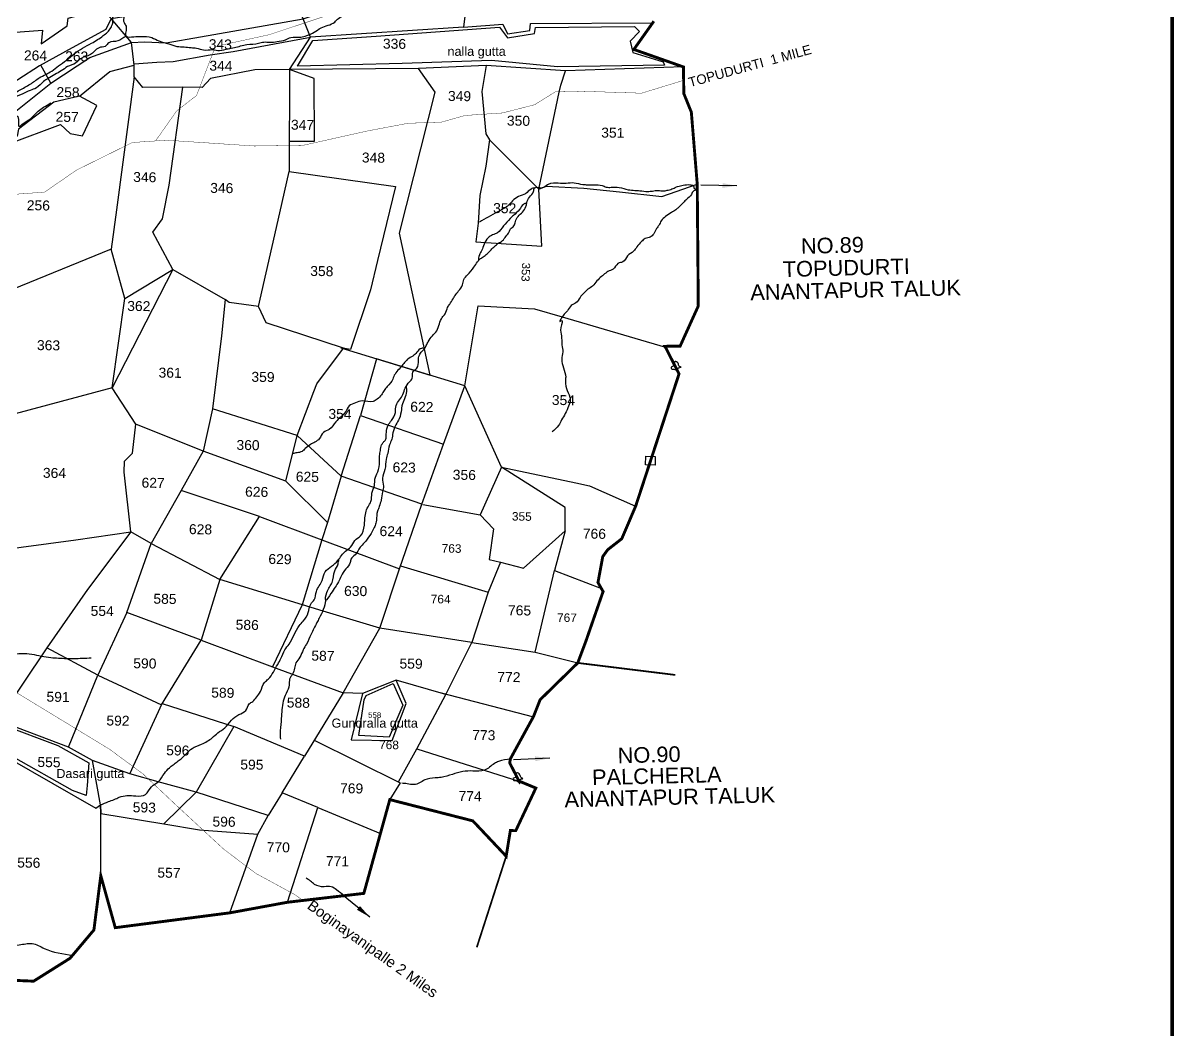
# Model space of a CAD drawing. Header units: feet. Extents: x 753466 to 768578, y 1601948 to 1613855.
# Drawn here: x 765204 to 768385, y 1605978 to 1608762 of the extents above; entities that cross this region are included whole.
import ezdxf

# ---------------------------------------------------------------- set-up
doc = ezdxf.new("R2010")
doc.units = ezdxf.units.FT
doc.header["$LTSCALE"] = 15
doc.header["$MEASUREMENT"] = 0
doc.linetypes.add('HIDDEN2', pattern=[0.1875, 0.125, -0.0625])
for name, color, linetype in [('HILL', 17, 'Continuous'), ('PAPER SIZE', 10, 'Continuous'), ('PLOT', 7, 'Continuous'), ('PLOT NO', 7, 'Continuous'), ('PLOT NO @ 1', 7, 'Continuous'), ('ROADS', 6, 'Continuous'), ('tank', 4, 'Continuous'), ('TANKS-STREAM', 4, 'Continuous'), ('TEXT @ 1', 1, 'Continuous'), ('VILLAGE STONES', 240, 'Continuous')]:
    doc.layers.add(name, color=color, linetype=linetype)
doc.layers.add('VILLAGE BOUNDRY', color=5, linetype='HIDDEN2', lineweight=100)
doc.styles.add('Annotative', font='arial.ttf')
doc.styles.get("Standard").update_dxf_attribs({"font": 'arial.ttf'})
doc.dimstyles.get("Standard").update_dxf_attribs({"dimtxt": 0.18, "dimasz": 40, "dimexe": 0.18, "dimexo": 0.0625, "dimgap": 0.09, "dimtad": 0, "dimtih": 1, "dimtoh": 1, "dimdec": 4, "dimzin": 0, "dimdsep": 46, "dimtxsty": 'Standard', "dimcen": 0.09, "dimadec": 0, "dimazin": 0, "dimtfac": 1, "dimtdec": 4, "dimtofl": 0, "dimtmove": 0, "dimatfit": 3, "dimfxl": 1, "dimtolj": 1, "dimtzin": 0, "dimarcsym": 0})

msp = doc.modelspace()

# ---------------------------------------------------------------- linework, layer by layer
at = {"layer": 'HILL'}
for points in [[(766004.8, 1608713.7), (766180, 1608725.4), (766521.2, 1608750.8), (766543.1, 1608721.2), (766617.3, 1608732.5), (766620.6, 1608749.3), (766893.9, 1608752.4), (766907.5, 1608738.4), (766881.9, 1608711.8), (766889.7, 1608680.5), (766973.6, 1608654.4), (766976.9, 1608645.3), (766681.7, 1608640.7), (766498.7, 1608658.3), (766252, 1608649.6), (765962.1, 1608642.9), (766004.8, 1608713.7)], [(766152.3, 1606902.7), (766227, 1606935.8), (766253.3, 1606876.4), (766215.7, 1606787.6), (766132, 1606791.9), (766146.7, 1606890.6), (766152.6, 1606902.7)], [(765147.7, 1606822.1), (765299.7, 1606765), (765385.6, 1606716.4), (765380.9, 1606654), (765378.4, 1606626.8), (765340.5, 1606640.5), (765177.1, 1606732.6), (765147.7, 1606822.1)]]:
    msp.add_lwpolyline(points, dxfattribs=at)
at = {"layer": 'PAPER SIZE', "color": 5, "const_width": 10}
msp.add_lwpolyline([(753471.4, 1613174.9), (768380.3, 1613174.9), (768380.3, 1601953.2), (753471.4, 1601953.2)], close=True, dxfattribs=at)
at = {"layer": 'PLOT'}
for points in [[(766335.6, 1609619.3), (766379.1, 1609481.5), (766395.2, 1609430.3), (766482.7, 1609182.3), (766534.6, 1609035.3), (766541, 1609017.1), (766477.2, 1608900), (766428.6, 1608811), (766421.5, 1608750.7), (766529.7, 1608758.7), (766542.9, 1608731.8), (766604.6, 1608741.2), (766606.9, 1608760.2), (766944.4, 1608762.4)], [(765280.5, 1608595.4), (765388.2, 1608666.5), (765503.3, 1608708.3), (765447.3, 1608774.5), (765522.7, 1608786.7), (765539.8, 1608830.3), (765535.3, 1608883.1), (765524.4, 1609050.6)], [(765503.3, 1608708.3), (765539.2, 1608710.2), (765599.3, 1608706.9), (765694.5, 1608724), (765978.1, 1608773.4), (765875.3, 1608981.6), (765716.3, 1608920.5)], [(765510.9, 1608648.6), (765573.4, 1608653.4), (765618.9, 1608655.9), (765721.1, 1608673.7), (765785.1, 1608682.7), (765998.7, 1608722.6), (765978.1, 1608773.4), (766197.4, 1608846.3), (766251.5, 1608907.8), (766267, 1608925.4), (766506.4, 1608953.6)], [(765042.5, 1608516.4), (765183.5, 1608655.4), (765171.3, 1608735.6), (765257.5, 1608741.9), (765254, 1608704.5), (765326.3, 1608753.8), (765328.9, 1608775.4), (765423.8, 1608800.5), (765447.3, 1608774.5), (765432.3, 1608743.6), (765339.5, 1608692.9), (765249.8, 1608643.8), (765128.9, 1608566.4), (765057, 1608507)], [(766421.5, 1608750.7), (765998.7, 1608722.6)], [(767029.3, 1608640.5), (766702.9, 1608629.3), (766484.1, 1608644.2), (766296.6, 1608636.2), (765940.5, 1608633.1), (765998.7, 1608722.6)], [(765360.3, 1608559.8), (765443.7, 1608627.5), (765511.2, 1608645.8), (765503.3, 1608708.3)], [(765112.9, 1608470.4), (765145, 1608472.2), (765161, 1608483.6), (765184.4, 1608517.8), (765280.5, 1608595.4), (765253, 1608645.6)], [(765940.5, 1608633.1), (765844.9, 1608632.2), (765722.2, 1608608.7), (765698.8, 1608583.8), (765645.5, 1608584.2), (765535.2, 1608583.9), (765510.8, 1608613), (765511.2, 1608645.8)], [(765940.5, 1608633.1), (765939.7, 1608351)], [(765940, 1608434.9), (766009.2, 1608435.6), (766008.9, 1608608.4), (765940.5, 1608633.1)], [(766082.1, 1607864.2), (766329.7, 1607788.2), (766244.9, 1608181), (766342.7, 1608570.8), (766296.6, 1608636.2)], [(766484.1, 1608644.2), (766472.2, 1608572.9), (766482.8, 1608455.5), (766493, 1608438.6), (766482.9, 1608366), (766466.4, 1608285.1), (766461.5, 1608208.4), (766455.8, 1608157), (766638.2, 1608144.8), (766630.1, 1608302.3), (766493, 1608438.6)], [(766630.1, 1608302.3), (766686.1, 1608570.3), (766690.1, 1608589.9), (766702.9, 1608629.3)], [(765510.8, 1608613), (765461.9, 1608245.4), (765447.4, 1608136.6), (765151.3, 1608016.1), (765090.9, 1607974.1), (764952.1, 1607979.8), (764875.9, 1607986.1)], [(764830.1, 1608309.4), (764857.9, 1608311.1), (764885.4, 1608273.3), (764972.7, 1608274.6), (764968.1, 1608326.5), (765142.9, 1608403.1), (765164.8, 1608427.7), (765307, 1608481.2), (765334.2, 1608456.3), (765368.2, 1608450.2), (765407.7, 1608533.9), (765360.3, 1608559.8), (765289, 1608543.2), (765191.8, 1608468.5), (765187.2, 1608449.5), (765173.3, 1608442), (765145, 1608472.2)], [(765485.3, 1608000.4), (765618.3, 1608080.9), (765562.8, 1608183.5), (765589.1, 1608220.8), (765608.1, 1608313.3), (765645.5, 1608584.2)], [(765854.4, 1607977.9), (765913.8, 1608237.5), (765939.7, 1608351), (766233.3, 1608309.7), (766184.1, 1608105.7), (766164, 1608024.5), (766109, 1607859), (766082.1, 1607864.2)], [(766630.1, 1608302.3), (766650.1, 1608311.2), (766753.6, 1608305.3), (766852.2, 1608294.8), (766969.2, 1608282.3), (767067.5, 1608316.7)], [(765450.3, 1607753.2), (765485.3, 1608000.4), (765447.4, 1608136.6)], [(765618.3, 1608080.9), (765450.3, 1607753.2)], [(765618.3, 1608080.9), (765762.8, 1607998), (765752.8, 1607897.4), (765727.3, 1607695.3), (765702.2, 1607577.9), (765516.1, 1607652.7)], [(765961.6, 1607621.6), (766008.1, 1607742.8), (766016.4, 1607764.6), (766089.6, 1607862.7), (765875.6, 1607933.1), (765854.4, 1607977.9), (765773.9, 1607989.2), (765762.8, 1607998)], [(766425.1, 1607759.2), (766462.4, 1607979.9), (766618.1, 1607972), (766694, 1607949.6), (766979.8, 1607865.4)], [(765961.6, 1607621.6), (766083.6, 1607509.5), (766136.5, 1607677.1), (766366.3, 1607597.3), (766425.1, 1607759.2), (766180.8, 1607833.4), (766136.5, 1607677.1)], [(764354.8, 1607307.9), (764376.9, 1607299), (764408.5, 1607265.9), (764441.6, 1607254.5), (764485.6, 1607197.9), (764544.9, 1607152.9), (764563.1, 1607152), (764726.3, 1607217.7), (764734.9, 1607221.2), (765075.1, 1607270.8), (765083.4, 1607293.9), (765122.4, 1607303), (765350, 1607333.4), (765502, 1607355.5), (765483.8, 1607520.7), (765484.3, 1607550.4), (765506.4, 1607572.4), (765516.1, 1607652.7), (765450.3, 1607753.2), (765129.8, 1607667.9), (765127.6, 1607643.7), (765098.2, 1607639.5)], [(766526.5, 1607533.9), (766425.1, 1607759.2)], [(765930.5, 1607495.8), (765961.6, 1607621.6), (765727.3, 1607695.3)], [(765702.2, 1607577.9), (765640.9, 1607469.8), (765557.6, 1607322.8), (765502, 1607355.5), (765381.7, 1607196.2), (765270, 1607034.2), (765134.3, 1606833.4), (765036, 1606967.9), (764972.9, 1606990.4), (764904.9, 1607027.8), (764820, 1607074.5), (764768.2, 1607107.7), (764719.6, 1607115.3), (764726.2, 1607165), (764726.3, 1607217.7)], [(766045.6, 1607380.8), (765930.5, 1607495.8), (765702.2, 1607577.9)], [(766306.1, 1607432.1), (766366.3, 1607597.3)], [(766030.1, 1607333.1), (766244.8, 1607253), (766306.1, 1607432.1), (766083.6, 1607509.5), (766045.6, 1607380.8), (766030.1, 1607333.1)], [(766702.4, 1607358.3), (766702, 1607422.4), (766526.5, 1607533.9), (766467.9, 1607402.4)], [(766526.5, 1607533.9), (766732.2, 1607490.4), (766769.9, 1607482.5), (766897.2, 1607426)], [(765490.8, 1607132), (765557.6, 1607322.8), (765748.3, 1607223.1), (765857.1, 1607397.7), (765640.9, 1607469.8)], [(766308.6, 1607431.2), (766467.9, 1607402.4), (766504, 1607363.5), (766492.8, 1607278.9), (766523.8, 1607271.8), (766490, 1607188.8)], [(765857.1, 1607397.7), (766030.1, 1607333.1), (765975.5, 1607153.9), (765893.5, 1606982.5)], [(766523.8, 1607271.8), (766587.6, 1607255), (766702.4, 1607358.3), (766673.1, 1607248.5)], [(766372.8, 1606906), (766444.6, 1607049.6), (766189.9, 1607088.6), (766247.6, 1607261.5), (766490, 1607188.8), (766444.6, 1607049.6), (766619.1, 1607023), (766737.2, 1606992.9)], [(766241.9, 1606663.8), (766292.6, 1606755.8), (766372.8, 1606906), (766235.7, 1606945.4), (766142.2, 1606908.4), (766089.2, 1606909.9), (766189.9, 1607088.6), (766033.4, 1607136.3), (765748.3, 1607223.1), (765696, 1607055.8), (765490.8, 1607132), (765410.6, 1606958.8), (765270, 1607034.2)], [(766619.1, 1607023), (766673.1, 1607248.5), (766802.5, 1607198.7)], [(765329.6, 1606759.6), (765410.6, 1606958.8), (765587, 1606877.2), (765696, 1607055.8), (765893.5, 1606982.5), (766089.2, 1606909.9), (765981.7, 1606735.5)], [(766142.2, 1606908.4), (766110.7, 1606780), (766224.5, 1606778.1), (766262.9, 1606880.5), (766235.7, 1606945.4)], [(766359.8, 1606909.8), (766614.6, 1606844.1)], [(765498.7, 1606686.3), (765588.7, 1606881.1), (765786.4, 1606817.4)], [(765418.8, 1606404.9), (765418.9, 1606577.1), (765417.7, 1606600.4), (765396.2, 1606723.6), (765329.6, 1606759.6), (765134.3, 1606833.4), (765167.2, 1606727.7), (765405.5, 1606591.4), (765417.7, 1606600.4), (765418.9, 1606577.1), (765593.3, 1606548.2), (765691.7, 1606531.7), (765852.8, 1606519.5), (765881.4, 1606571), (765682.7, 1606635.7), (765577.8, 1606664.5), (765498.7, 1606686.3), (765396.2, 1606723.6)], [(765919.9, 1606634.1), (765981.7, 1606735.5), (765786.4, 1606817.4), (765682.7, 1606635.7)], [(766008.9, 1606779.5), (766246.4, 1606661.6), (766217.7, 1606615)], [(766292.6, 1606755.8), (766574.8, 1606666.4)], [(765682.7, 1606635.7), (765593.3, 1606548.2)], [(766018.9, 1606592.9), (765919.9, 1606634.1), (765881.4, 1606571)], [(765934.9, 1606331.3), (766018.9, 1606592.9), (766191.7, 1606521.2)], [(765775.9, 1606302.1), (765852.8, 1606519.5)]]:
    msp.add_lwpolyline(points, dxfattribs=at)
at = {"layer": 'ROADS', "linetype": 'HIDDEN2', "ltscale": 10, "const_width": 1}
for points in [[(765570.1, 1608435.9), (765628.8, 1608519.2), (765683.4, 1608561.4), (765735.8, 1608697.1), (765885.1, 1608729.8), (766118.2, 1608807.3), (766336.1, 1608888.7), (766570.5, 1608999.1), (766759.6, 1609146.7), (766872.6, 1609196.5)], [(767029.9, 1608603.5), (766913.7, 1608567.9), (766747.9, 1608573.3), (766675, 1608571.5), (766617.9, 1608536), (766529.3, 1608513.3), (766425.6, 1608506.3), (766361.1, 1608488.1), (766268, 1608484.7), (766155.5, 1608463.4), (765978.5, 1608423.9), (765842.9, 1608421.9), (765600.6, 1608438), (765506.2, 1608431.6), (765351.6, 1608355.3), (765263.4, 1608294.4), (765161.4, 1608287)], [(764472.2, 1607774.1), (764495.5, 1607663.9), (764522.2, 1607592.6), (764542.6, 1607538.3), (764621.8, 1607447.8), (764687.2, 1607366.1), (764756.5, 1607309.7), (764834.8, 1607246.1), (764886.5, 1607204.6), (764941.6, 1607132.3), (765008.6, 1607044.4), (765186.4, 1606910.5), (765317.7, 1606830.6), (765442.7, 1606754.5), (765535.3, 1606686.3), (765626.9, 1606599.9), (765757.7, 1606478.8), (765847.4, 1606411), (765953.6, 1606353.3), (765977.7, 1606336.3)]]:
    msp.add_lwpolyline(points, dxfattribs=at)
at = {"layer": 'tank', "linetype": 'Continuous'}
msp.add_spline([(766091.2, 1606349.5), (766070.7, 1606365.4), (766055.7, 1606374.2), (766036.4, 1606374.2), (766009.5, 1606380.7), (765998.2, 1606389.8), (765986.5, 1606398.6)], degree=3, dxfattribs=at)
at = {"layer": 'TANKS-STREAM'}
for points in [[(766439.1, 1609332.3), (766436.3, 1609346), (766429.9, 1609357.2), (766427, 1609376.1), (766422.3, 1609386.8), (766418.1, 1609396.2), (766415.6, 1609410.4), (766406.8, 1609420.5), (766398.3, 1609414.9), (766390, 1609408.1), (766378, 1609399.9), (766357.4, 1609393.9), (766346.4, 1609383.4), (766332.4, 1609371.3), (766311.8, 1609362.3), (766303.8, 1609353.7), (766288.9, 1609343.6), (766274.3, 1609336.6), (766258.5, 1609331.3), (766243.6, 1609320.5), (766219.1, 1609307.1), (766202.7, 1609297.6), (766182.8, 1609285), (766170.1, 1609271.1), (766153.9, 1609262.4), (766140.9, 1609251.5), (766133.8, 1609246.8), (766120.2, 1609237.6), (766109.4, 1609232), (766095.4, 1609227.1), (766080.9, 1609220.8), (766071.1, 1609216.2), (766056.6, 1609212.4), (766042.1, 1609210.7), (766023.8, 1609203.2), (766015.3, 1609198.4), (765999, 1609193.9), (765983.2, 1609191.4), (765956.4, 1609180), (765931.9, 1609174.1), (765910.9, 1609169.8), (765896.7, 1609162.9), (765880.6, 1609162.2), (765862.7, 1609156.8), (765848.9, 1609146.2), (765838.5, 1609129.8), (765829.2, 1609124.4), (765816, 1609113.5), (765808.4, 1609098.7), (765794.6, 1609087.9), (765788.6, 1609078.5), (765776.8, 1609061.3), (765765.7, 1609052), (765753.3, 1609039.2), (765744, 1609017.5), (765732.8, 1608994), (765726, 1608979.6), (765723.5, 1608973.9), (765715.1, 1608948), (765701.1, 1608935.9), (765684.9, 1608932), (765657.8, 1608918.2), (765626.8, 1608915.5), (765602.6, 1608907), (765575.7, 1608900.3), (765557.1, 1608875), (765542.1, 1608849.5), (765538.8, 1608841.1), (765528.1, 1608831.6), (765505.3, 1608812.8), (765496.7, 1608803), (765483.2, 1608780.3), (765483.1, 1608763.3), (765488.5, 1608752.9), (765488.8, 1608725.4), (765510.4, 1608724.1), (765529.8, 1608724.6), (765559.6, 1608721.5), (765579.6, 1608712.3), (765606.7, 1608704.7), (765629.4, 1608697.3), (765649, 1608695.7), (765668.4, 1608693.8), (765683.1, 1608692.5), (765703, 1608687.4), (765727.7, 1608688.3), (765747.1, 1608685.9), (765771, 1608690.8), (765788, 1608694), (765822.5, 1608702.6), (765855.1, 1608705.9), (765869.4, 1608709.4), (765886.6, 1608708.6), (765906.6, 1608710.5), (765929, 1608715.5), (765943.9, 1608721.9), (765971.7, 1608723.1), (765988.1, 1608727.1), (766009, 1608736.2), (766027.7, 1608748.6), (766065.3, 1608764.4), (766076, 1608774.7), (766090.5, 1608781.9), (766106.2, 1608787.9), (766120, 1608797.9), (766137.1, 1608805.9), (766151.5, 1608814.6), (766168.6, 1608827.8), (766180.2, 1608830.5), (766192.9, 1608834.9), (766210.6, 1608843.3), (766223.9, 1608855.4), (766235.9, 1608858.6), (766253.5, 1608864.8), (766275.2, 1608878.4), (766288.7, 1608885.7), (766310.7, 1608896.7), (766322.9, 1608903.2), (766347.4, 1608912.1), (766362.8, 1608919.4), (766372.8, 1608924.9), (766385.3, 1608931.1), (766398.5, 1608940.9), (766412.2, 1608947.7), (766426.8, 1608956.6), (766437.4, 1608963.9), (766457.8, 1608979.5), (766461.7, 1608986.8), (766478.6, 1608997.3), (766493.8, 1609006.2), (766502.3, 1609017.9), (766533.8, 1609040.1)], [(765452.3, 1608761.9), (765451.9, 1608771.9), (765453.3, 1608782.4), (765465.5, 1608802.3), (765478.8, 1608816.2), (765489.7, 1608823.1), (765501.7, 1608835), (765509.1, 1608848.4), (765521.2, 1608864), (765533.7, 1608878.8), (765544.1, 1608894.2), (765548.4, 1608900), (765557.5, 1608908.2), (765565.3, 1608912.2), (765571.9, 1608915.7), (765580.1, 1608919.4), (765595.8, 1608923.4), (765605.1, 1608924.4), (765616.8, 1608929.6), (765630.3, 1608933.7), (765642.4, 1608935.7), (765656.1, 1608939.1), (765666.2, 1608944.7), (765678.2, 1608950), (765687.5, 1608954.1), (765696.2, 1608959.3), (765703.9, 1608964.2), (765710.5, 1608973.2), (765721.7, 1608994.4), (765724.8, 1609007.1), (765736.7, 1609031.7)], [(763393.3, 1608255), (763406.2, 1608241.3), (763418.3, 1608226.2), (763444.7, 1608204.4), (763453.8, 1608197.1), (763471, 1608192.1), (763502.5, 1608178.5), (763513.6, 1608170.1), (763536.7, 1608169.5), (763590.3, 1608173), (763605.3, 1608174.5), (763635, 1608179.2), (763663.9, 1608181.7), (763711.8, 1608196.6), (763730.5, 1608203.4), (763751.6, 1608216.4), (763764.2, 1608224.6), (763782.4, 1608228.7), (763800.1, 1608230.6), (763840.4, 1608232.6), (763858.3, 1608220.6), (763872.3, 1608214.4), (763900.2, 1608207.7), (763921.8, 1608202), (763961.8, 1608199.5), (763992.9, 1608199.1), (764015.4, 1608200.3), (764071.6, 1608218), (764091.6, 1608226.1), (764113.1, 1608232.8), (764134.3, 1608237.1), (764146.2, 1608240.3), (764176.6, 1608244.1), (764182.7, 1608247.9), (764201.5, 1608254.7), (764220.3, 1608257.8), (764244.5, 1608256.9), (764283.6, 1608258), (764309.7, 1608260.7), (764345.5, 1608254.5), (764381.9, 1608251), (764398.7, 1608239.7), (764422.7, 1608218.4), (764433.2, 1608208.4), (764438.6, 1608189.6), (764446.5, 1608161.3), (764457.2, 1608132.6), (764471.1, 1608110.3), (764476.6, 1608100.2), (764483.2, 1608093.5), (764493.5, 1608088.1), (764507.3, 1608089.1), (764515.6, 1608095.4), (764521.8, 1608106.6), (764527.5, 1608120.7), (764539.2, 1608135.4), (764548.4, 1608150.8), (764562.1, 1608165.8), (764580.5, 1608178.3), (764598.1, 1608186.6), (764619.8, 1608199.6), (764653.3, 1608222.8), (764669.6, 1608232.7), (764681.2, 1608240.2), (764706.9, 1608248.6), (764731.1, 1608264.2), (764750.7, 1608274.5), (764761.9, 1608280.7), (764777.7, 1608293.9), (764788.3, 1608301.5), (764798, 1608312.8), (764805.2, 1608323.4), (764813.4, 1608337.1), (764818.4, 1608349.6), (764833, 1608368.9), (764841.7, 1608386.3), (764858.4, 1608398), (764879.2, 1608412.2), (764919.8, 1608426.1), (764929.6, 1608435.1), (764945.8, 1608444.4), (764968.3, 1608454.8), (765001.6, 1608467.3), (765017.4, 1608478), (765048.3, 1608487.5), (765071.9, 1608497.2), (765084.8, 1608504.2), (765098.6, 1608512.4), (765122.1, 1608524.2), (765179.6, 1608567.8), (765193.8, 1608576.1), (765223.7, 1608592.9), (765248.7, 1608610.1), (765267, 1608620), (765283.3, 1608629), (765302.2, 1608643.1), (765323.8, 1608659.4), (765368.2, 1608692.6), (765393.4, 1608706), (765409.8, 1608715.9), (765425.4, 1608727), (765446.6, 1608748.6), (765452.3, 1608761.9)], [(765488.8, 1608725.4), (765477.1, 1608718.1), (765466.2, 1608712.2), (765441, 1608707.3), (765430.9, 1608697.4), (765413.9, 1608693.7), (765400.6, 1608683.1), (765378.8, 1608669.5), (765367.8, 1608666.1), (765349.2, 1608650.9), (765327.1, 1608641.5), (765309.3, 1608629.3), (765292, 1608619.9), (765273.5, 1608608.2), (765260.8, 1608600.4), (765240.7, 1608582.3), (765223.5, 1608575.7), (765201.2, 1608565.2), (765179.6, 1608551.6), (765180, 1608539.6), (765172.2, 1608513.4), (765170.8, 1608505.8), (765187, 1608505.2), (765192.7, 1608476.7), (765204.2, 1608484), (765224.4, 1608497.3), (765245.5, 1608518.4), (765260.9, 1608529), (765280.9, 1608541.3)], [(765417.7, 1606600.4), (765440.1, 1606609.4), (765455.7, 1606615.2), (765469.9, 1606621.6), (765491.1, 1606626.4), (765516.1, 1606625.1), (765542.5, 1606629.4), (765559.3, 1606650.8), (765577.8, 1606664.5), (765594.6, 1606687.4), (765608.5, 1606703.2), (765619, 1606711), (765629.5, 1606719.8), (765640.9, 1606728.1), (765671, 1606756.5), (765697.5, 1606768.4), (765727, 1606786.2), (765742.2, 1606799.6), (765761.7, 1606813.4), (765780.4, 1606834.3), (765800.4, 1606850), (765819.4, 1606861.1), (765829.3, 1606879.9), (765838.7, 1606886.4), (765850.4, 1606899.2), (765859.9, 1606913.5), (765871.7, 1606938.8), (765881.5, 1606948.3), (765907.8, 1606989), (765916.9, 1607005.1), (765927.7, 1607029), (765939.4, 1607045.2), (765967.4, 1607095.5), (765978.3, 1607108.4), (765992.2, 1607132), (765999.1, 1607155.7), (766008.7, 1607167.6), (766014.7, 1607190.4), (766031, 1607220.9), (766039.3, 1607245.1), (766056.8, 1607260.2), (766074.4, 1607276.3), (766095.3, 1607302.1), (766109.5, 1607312.9), (766121, 1607331.4), (766136.7, 1607343.8), (766147.4, 1607373.5), (766148.6, 1607389.3), (766157.5, 1607424.7), (766165.7, 1607438.9), (766168.4, 1607462.2), (766175.3, 1607483.6), (766176.5, 1607501.3), (766184.2, 1607520.8), (766189.3, 1607549.7), (766189.6, 1607565.6), (766191.7, 1607580), (766195.2, 1607595.8), (766200, 1607603.2), (766205.7, 1607609.2), (766207.7, 1607620.3), (766209.9, 1607640.4), (766213.4, 1607650.4), (766222.4, 1607663.1), (766233, 1607685.3), (766235.2, 1607704.9), (766244.7, 1607720.1), (766253.8, 1607735.4), (766260.2, 1607752.6), (766272.6, 1607770.1), (766279.8, 1607779.8), (766281.4, 1607796.6), (766292.3, 1607808.1), (766296.9, 1607828.5), (766299.4, 1607843.9), (766307.1, 1607854.5), (766313.8, 1607861.9), (766318.5, 1607870.2), (766323.8, 1607880.9), (766335.8, 1607897.5), (766347.6, 1607911.3), (766354.9, 1607930.3), (766362.7, 1607948), (766370.8, 1607958.1), (766377.6, 1607975.8), (766383.3, 1607985), (766392.5, 1607999.6), (766398.2, 1608008.6), (766407.9, 1608021.3), (766419, 1608038.2), (766422.2, 1608053.2), (766432.5, 1608065.5), (766450.2, 1608086.5), (766460.4, 1608101.7), (766466.4, 1608108.8), (766475.7, 1608115.2), (766487, 1608123.9), (766497.6, 1608134.9), (766507.9, 1608144.9), (766517.6, 1608152.9), (766529.2, 1608160.3), (766538.5, 1608171.9), (766547.9, 1608184.9), (766551, 1608192.6), (766560.7, 1608201), (766564.8, 1608213.1), (766572.5, 1608227.4), (766584.5, 1608239), (766593.9, 1608254.3), (766596.4, 1608264.7), (766603.8, 1608280.6), (766615.2, 1608295.9), (766618.3, 1608306.3), (766624.7, 1608307.7), (766640.1, 1608306.8), (766653.8, 1608315.3), (766663.2, 1608318.8), (766689.9, 1608319.5), (766704.9, 1608319.5), (766726.9, 1608320.4), (766751.4, 1608315.4), (766763.8, 1608315), (766783.4, 1608314.4), (766804.4, 1608312.8), (766816.2, 1608308.3), (766829.6, 1608307.8), (766852, 1608307.4), (766876.5, 1608301.1), (766895, 1608299.3), (766908.7, 1608298.3), (766930.9, 1608296.2), (766943.9, 1608297.5), (766958.6, 1608298.9), (766975.4, 1608298.1), (766987.6, 1608300.2), (767000.6, 1608304.4), (767013.4, 1608309.9), (767029, 1608313.4), (767046.9, 1608314.9), (767058.4, 1608309.3), (767059.1, 1608304.6), (767067.6, 1608301.4), (767057.8, 1608297.7), (767051.7, 1608287.7), (767037.8, 1608274.3), (767029.6, 1608265.7), (767015.5, 1608252.2), (767008.4, 1608245.6), (766996.1, 1608238), (766979.9, 1608227.2), (766968.1, 1608215.5), (766961.2, 1608202.4), (766955.1, 1608193.8), (766947.1, 1608178.9), (766937.7, 1608170), (766923.9, 1608165.8), (766913.5, 1608157.5), (766900.8, 1608143), (766891.3, 1608131), (766874.9, 1608118.6), (766861.7, 1608101.5), (766848.4, 1608097.1), (766835.5, 1608081.3), (766827.5, 1608078), (766802.8, 1608060.7), (766790.3, 1608049.3), (766778.1, 1608034.5), (766765.1, 1608025.9), (766754, 1608015.4), (766743.7, 1608003.2), (766732.1, 1607988.4), (766719.1, 1607981.1), (766708.8, 1607966.2), (766700.1, 1607957.3), (766689.2, 1607937.6), (766692.1, 1607939.5), (766690.5, 1607920.4), (766692.2, 1607896.8), (766693.4, 1607871.8), (766695.7, 1607852.6), (766692.8, 1607832.5), (766697.6, 1607809.1), (766703.9, 1607782.9), (766703, 1607771.5), (766708.3, 1607745.6), (766716.5, 1607721.6), (766712.1, 1607703), (766702.7, 1607682.3), (766692.6, 1607664.6), (766684.1, 1607649), (766666.7, 1607631.5)], [(766618.1, 1608306.2), (766608.4, 1608303), (766593, 1608290.1), (766573.1, 1608282.3), (766542.7, 1608255.9), (766514.8, 1608239.3), (766465.5, 1608211.1)], [(766596.2, 1608263.9), (766586.9, 1608260.6), (766576.3, 1608246.2), (766559.5, 1608230.1), (766550.5, 1608221.3), (766531.7, 1608200.8), (766515.2, 1608182.1), (766502, 1608176.2), (766489.5, 1608168.5), (766478.5, 1608150.1), (766471.8, 1608133.6), (766465.3, 1608120.6), (766462.2, 1608104.1)], [(766313.8, 1607861.9), (766305, 1607862.4), (766292.6, 1607851.7), (766281.2, 1607841.1), (766267, 1607832.3), (766258.6, 1607823), (766249.6, 1607812.5), (766236.9, 1607798.1), (766228.4, 1607784.5), (766226.1, 1607777.7), (766210.6, 1607757), (766201.8, 1607746), (766194.6, 1607734.3), (766182.8, 1607722.4), (766171.5, 1607715.5), (766141.1, 1607717.4), (766122.6, 1607712.1), (766105.4, 1607703.3), (766095.3, 1607686.7), (766082.9, 1607673.6), (766068.5, 1607659.1), (766050.2, 1607638.6), (766034.3, 1607630), (766022.9, 1607612.6), (766010.8, 1607603.4), (765998.3, 1607596.5), (765983.7, 1607585.6), (765975.2, 1607577.5), (765961.2, 1607573.9), (765949.3, 1607571.7)], [(766263.1, 1607758.1), (766263.5, 1607743.5), (766258.2, 1607723.4), (766251.2, 1607703.8), (766249.7, 1607693.7), (766243.7, 1607668), (766234.7, 1607651.1), (766226.3, 1607628.8), (766222.9, 1607611.2), (766216.8, 1607595.5), (766211.8, 1607572), (766208, 1607556.2), (766203.9, 1607527.7), (766197.3, 1607503.4), (766200.3, 1607481.5), (766197.8, 1607466.1), (766193.5, 1607443.3), (766188.7, 1607425.1), (766183.6, 1607412.4), (766180.5, 1607387.2), (766179.2, 1607379.2), (766174.6, 1607366.9), (766162.6, 1607345.6), (766147.2, 1607324.8), (766135.6, 1607312.6), (766121.8, 1607291.7), (766110.2, 1607280), (766108.3, 1607270.6), (766096.1, 1607253), (766083, 1607232.8), (766075.6, 1607216.8), (766054.9, 1607184.9), (766040.5, 1607166.6), (766043.5, 1607187.8), (766058.1, 1607215.1), (766065.5, 1607247.2), (766074.6, 1607266.7), (766076.7, 1607279.3)], [(766040.7, 1607166.5), (766033.8, 1607140.4), (766022.5, 1607116.6), (766016, 1607104.4), (766007.9, 1607088.1), (766000.1, 1607072.1), (765987.3, 1607044.8), (765978.1, 1607029), (765969.3, 1607008.5), (765958.3, 1606992.7), (765954.7, 1606978), (765948.7, 1606962), (765940.7, 1606947.6), (765939.6, 1606932.4), (765931, 1606908.6), (765923.2, 1606887), (765917.8, 1606839.6), (765914.8, 1606805.6), (765914.6, 1606791.5), (765915.6, 1606782.4)], [(765060.2, 1606064.3), (765065.3, 1606120.5), (765066.2, 1606177.7), (765075.6, 1606212.2), (765085.4, 1606218.5), (765070.7, 1606263.9), (765067.9, 1606292.1), (765070.6, 1606355.8), (765085.6, 1606395.6), (765069.4, 1606441.8), (765052.1, 1606480.3), (765047.3, 1606512.5), (765069, 1606522.4), (765082.4, 1606576.2), (765073.4, 1606602.1), (765074.8, 1606642.9), (765092.1, 1606668.4), (765093.4, 1606702.2), (765055.9, 1606724.5), (765048.5, 1606747.6), (765050.2, 1606780.2), (765038, 1606826.3), (765044.6, 1606889.7), (765053.2, 1606944.4), (765050.1, 1606986.3), (765058.5, 1607007.1), (765045, 1607025.1), (765047.1, 1607058.9), (765054.3, 1607049.1), (765076.7, 1607037.5), (765113.5, 1607020), (765170.8, 1607016.8), (765228.1, 1607017.5), (765254.6, 1607011.5), (765280.4, 1607007.9), (765323.8, 1607005.3), (765367.5, 1607005.8), (765392.5, 1607007)]]:
    msp.add_spline(points, degree=3, dxfattribs=at)
at = {"layer": 'TANKS-STREAM', "linetype": 'Continuous'}
msp.add_spline([(766551.1, 1606727), (766518.5, 1606720.6), (766506.7, 1606714.7), (766479.7, 1606696.5), (766446.8, 1606694.1), (766419.5, 1606692.6), (766390.6, 1606684.8), (766359.5, 1606676.3), (766343.3, 1606675.2), (766314.4, 1606669.3), (766284.9, 1606656.4), (766265.6, 1606659), (766251.2, 1606660.1)], degree=3, dxfattribs=at)
at = {"layer": 'TANKS-STREAM'}
msp.add_open_spline([(763300.5, 1606333), (763303.5, 1606336.1), (763308.8, 1606341.5), (763314.8, 1606353.6), (763330.2, 1606358.9), (763337.3, 1606374.6), (763349, 1606387.7), (763342.1, 1606400.7), (763351.4, 1606410.8), (763359.9, 1606424.6), (763365.5, 1606444.8), (763366.6, 1606482.5), (763406.8, 1606450.4), (763430.1, 1606437.3), (763465.6, 1606422.5), (763494.9, 1606415.2), (763523, 1606394), (763553, 1606376.5), (763594.3, 1606384.1), (763608.6, 1606351.7), (763643.9, 1606343.9), (763669.8, 1606317.1), (763713, 1606321.2), (763728.2, 1606285), (763760.9, 1606294.2), (763777.2, 1606261.5), (763819.5, 1606248.5), (763844.4, 1606272.4), (763866.8, 1606279.1), (763890.5, 1606280), (763913.4, 1606291.2), (763935.3, 1606299.9), (763981.3, 1606309.5), (763949.3, 1606268.1), (763996.6, 1606276.5), (764015.3, 1606291.8), (764043.8, 1606301.4), (764074.1, 1606279.4), (764116.1, 1606281.4), (764158.2, 1606262.1), (764196, 1606296.6), (764241.3, 1606269.3), (764286.3, 1606278.8), (764330.1, 1606264.1), (764389.5, 1606268), (764448.6, 1606247.6), (764505.6, 1606262.4), (764549.3, 1606253.7), (764608.6, 1606249.8), (764687.7, 1606257.3), (764774.8, 1606233.1), (764867.7, 1606232.7), (764920.5, 1606243.5), (765004.9, 1606202.5), (764978.8, 1606240.3), (764998.5, 1606250.3), (765010.2, 1606241.2), (765019.5, 1606232.2), (765025.4, 1606212.7), (765057.4, 1606231.2), (765095.7, 1606234.3), (765093.3, 1606202.2), (765145.5, 1606218.1), (765181.3, 1606208.4), (765230.1, 1606222.2), (765275.6, 1606194), (765314.2, 1606187.8), (765341.4, 1606185.4)], degree=3, knots=[0, 0, 0, 0, 12.909114, 22.840113, 39.049419, 57.237108, 73.66843, 86.416205, 92.3747, 112.403101, 134.57491, 160.62064, 192.191373, 237.861137, 257.413998, 305.032674, 327.353137, 362.391374, 408.570342, 428.368267, 457.164983, 509.984215, 531.9086, 577.070394, 593.640047, 618.396269, 671.501289, 697.034082, 716.911213, 740.387508, 768.334537, 788.40172, 823.69387, 843.550597, 881.080633, 896.679868, 925.30643, 959.831557, 999.910795, 1050.683795, 1081.445529, 1133.356693, 1183.640713, 1215.987073, 1268.975386, 1360.251472, 1395.054686, 1441.935193, 1491.40011, 1573.97585, 1676.54659, 1764.686083, 1832.093627, 1885.330518, 1905.721114, 1915.060197, 1939.892396, 1942.691513, 1954.229551, 1992.185524, 2024.970822, 2037.396543, 2067.692482, 2135.151095, 2171.02162, 2207.06411, 2288.107765, 2288.107765, 2288.107765, 2288.107765], dxfattribs=at)
at = {"layer": 'VILLAGE BOUNDRY', "lineweight": -3, "ltscale": 25, "const_width": 8}
msp.add_lwpolyline([(766947.6, 1608766.9), (766892.3, 1608688.8), (767029.3, 1608640.5), (767030.5, 1608566.6), (767051.2, 1608515.5), (767067.5, 1608316.7), (767070.4, 1607979.6), (767020.2, 1607868.7), (766978.4, 1607868.2), (767010.2, 1607805.7), (767017.2, 1607791.8), (766897.2, 1607426), (766858.9, 1607336.2), (766820, 1607305.8), (766806.4, 1607287), (766793.1, 1607215.2), (766807.3, 1607190.3), (766759.7, 1607053), (766737.2, 1606992.9), (766737.2, 1606992.9), (766661.4, 1606918.7), (766633.3, 1606891.2), (766614.6, 1606844.1), (766551.4, 1606728.6), (766549.1, 1606716.5), (766574.8, 1606666.4), (766621.4, 1606647), (766565.9, 1606529.2), (766550.9, 1606529.5), (766539.4, 1606458.5), (766539.4, 1606458.5), (766447.2, 1606556.3), (766217.7, 1606615), (766145.9, 1606355.8), (765934.9, 1606331.3), (765775.9, 1606302.1), (765458.8, 1606261), (765418.8, 1606404.9), (765399.8, 1606254.7), (765333.9, 1606176.5), (765233.1, 1606113.1), (765156.5, 1606116.4)], dxfattribs=at)
at = {"layer": 'VILLAGE BOUNDRY', "linetype": 'ByBlock', "lineweight": -3, "ltscale": 25, "const_width": 4.84}
for points in [[(766737.2, 1606992.9), (767006.8, 1606959.7)], [(766539.4, 1606458.5), (766458.1, 1606206.6)]]:
    msp.add_lwpolyline(points, dxfattribs=at)
at = {"layer": 'VILLAGE STONES'}
msp.add_lwpolyline([(766925.2, 1607564.2), (766951.1, 1607563.9), (766950.8, 1607539.9), (766924.8, 1607540.3)], close=True, dxfattribs=at)
for points in [[(766995.2, 1607810.8), (767002.7, 1607815.5), (767006.2, 1607826.1), (767014.4, 1607821.4), (767018.7, 1607812.7), (767023.2, 1607810.7), (767013.4, 1607806.8), (767014.8, 1607796.8), (767005.9, 1607804.4), (766996.8, 1607806.2), (766995.2, 1607810.8)], [(766557.7, 1606673.4), (766565.2, 1606678.1), (766568.7, 1606688.7), (766576.9, 1606684), (766581.3, 1606675.3), (766585.7, 1606673.3), (766575.9, 1606669.4), (766577.3, 1606659.4), (766568.4, 1606667), (766559.3, 1606668.8), (766557.7, 1606673.4)]]:
    msp.add_spline(points, degree=3, dxfattribs=at)

# ---------------------------------------------------------------- texts
at = {"layer": 'PLOT NO', "style": 'Annotative'}
for s, p in [('355', (766555.1, 1607386.5)), ('763', (766360.9, 1607298)), ('764', (766330.7, 1607158)), ('767', (766679.9, 1607106.6)), ('768', (766188, 1606755))]:
    msp.add_text(s, height=23.5, rotation=359.1439, dxfattribs=at).set_placement(p)
at = {"layer": 'PLOT NO', "linetype": 'Continuous'}
msp.add_text('Boginayanipalle 2 Miles', height=29.341, rotation=324.444, dxfattribs=at).set_placement((765987, 1606315.9))
at = {"layer": 'PLOT NO @ 1', "style": 'Annotative'}
for s, height, rotation, p in [('343', 27.47, 359.1439, (765717, 1608689.7)), ('336', 27.47, 359.1439, (766198.5, 1608691.2)), ('264', 27.47, 359.1439, (765206.2, 1608658.9)), ('TOPUDURTI  1 MILE', 26.272, 15.373, (767047.4, 1608584.4)), ('263', 27.47, 359.1439, (765319.9, 1608656.5)), ('344', 27.47, 359.1439, (765718.7, 1608630.4)), ('258', 27.47, 359.1439, (765296, 1608557.3)), ('349', 27.47, 359.1439, (766378.3, 1608546.7)), ('257', 27.47, 359.1439, (765293.7, 1608489.1)), ('347', 27.47, 359.1439, (765944.3, 1608467.1)), ('350', 27.47, 359.1439, (766541.2, 1608478.5)), ('351', 27.47, 359.1439, (766801.9, 1608445.4)), ('348', 27.47, 359.1439, (766140.3, 1608376.5)), ('346', 27.47, 359.1439, (765508.2, 1608322.6)), ('346', 27.47, 359.1439, (765721, 1608292.5)), ('256', 27.47, 359.1439, (765214.1, 1608244.5)), ('352', 27.47, 359.1439, (766503.1, 1608236.7)), ('358', 27.47, 359.1439, (765997.6, 1608062.8)), ('353', 22.39, 267.7459, (766583.4, 1608099.6)), ('362', 27.47, 359.1439, (765491.7, 1607966.2)), ('363', 27.47, 359.1439, (765242.2, 1607857.8)), ('361', 27.47, 359.1439, (765578.3, 1607781.8)), ('359', 27.47, 359.1439, (765835, 1607770.2)), ('354', 27.47, 359.1439, (766665.4, 1607706.2)), ('622', 27.47, 359.1439, (766274, 1607687.5)), ('354', 27.47, 359.1439, (766047.8, 1607667.7)), ('360', 27.47, 359.1439, (765793.6, 1607581.9)), ('623', 27.47, 359.1439, (766225.2, 1607520)), ('364', 27.47, 359.1439, (765258.6, 1607504.8)), ('625', 27.47, 359.1439, (765957.6, 1607494.3)), ('356', 27.47, 359.1439, (766391.5, 1607499.5)), ('627', 27.47, 359.1439, (765531.3, 1607477.5)), ('626', 27.47, 359.1439, (765817.5, 1607452.6)), ('628', 27.47, 359.1439, (765662.3, 1607349.1)), ('624', 27.47, 359.1439, (766189.1, 1607343.7)), ('766', 27.47, 359.1439, (766751, 1607336.8)), ('629', 27.47, 359.1439, (765881.9, 1607266.7)), ('630', 27.47, 359.1439, (766091.1, 1607178.5)), ('585', 27.47, 359.1439, (765564, 1607156.7)), ('554', 27.47, 359.1439, (765390.5, 1607123.2)), ('765', 27.47, 359.1439, (766544.2, 1607124.9)), ('586', 27.47, 359.1439, (765791.4, 1607084.9)), ('590', 27.47, 359.1439, (765508.4, 1606978.3)), ('587', 27.47, 359.1439, (766000.6, 1606999.3)), ('559', 27.47, 359.1439, (766244.3, 1606977.6)), ('772', 27.47, 359.1439, (766514.7, 1606940.6)), ('591', 27.47, 359.1439, (765268.4, 1606885.8)), ('589', 27.47, 359.1439, (765723.9, 1606897.2)), ('588', 27.47, 359.1439, (765932.7, 1606869.7)), ('592', 27.47, 359.1439, (765434.1, 1606820.1)), ('773', 27.47, 359.1439, (766445.3, 1606780.1)), ('596', 27.47, 359.1439, (765599.5, 1606737.7)), ('555', 27.47, 359.1439, (765243.4, 1606705.3)), ('595', 27.47, 359.1439, (765804.3, 1606698.5)), ('769', 27.47, 359.1439, (766080, 1606632.9)), ('774', 27.47, 359.1439, (766407.5, 1606611.5)), ('593', 27.47, 359.1439, (765506.9, 1606580.1)), ('596', 27.47, 359.1439, (765727.3, 1606540.7)), ('770', 27.47, 359.1439, (765877.3, 1606470.1)), ('771', 27.47, 359.1439, (766040.8, 1606431.5)), ('556', 27.47, 359.1439, (765187.6, 1606427.4)), ('557', 27.47, 359.1439, (765575, 1606399.5))]:
    msp.add_text(s, height=height, rotation=rotation, dxfattribs=at).set_placement(p)
at = {"layer": 'PLOT NO @ 1', "color": 1, "style": 'Annotative'}
for s, height, p in [(' NO.89', 43.11, (767337.9, 1608123.3)), (' TOPUDURTI', 43.11, (767287.7, 1608059.3)), (' ANANTAPUR TALUK', 43.109, (767197.9, 1607995.1)), ('NO.90', 43.11, (766848, 1606715.5)), ('PALCHERLA', 43.11, (766777.2, 1606654.9)), ('ANANTAPUR TALUK', 43.109, (766701, 1606593.6))]:
    msp.add_text(s, height=height, rotation=1.3768, dxfattribs=at).set_placement(p)
at = {"layer": 'TEXT @ 1', "color": 7, "style": 'Annotative'}
for s, p in [('nalla gutta', (766377.1, 1608671.2)), ('Gundralla gutta', (766056.6, 1606814.1)), ('Dasari gutta ', (765295.9, 1606674.7))]:
    msp.add_text(s, height=25, dxfattribs=at).set_placement(p)
at = {"layer": 'TEXT @ 1', "style": 'Annotative'}
msp.add_text('558', height=15.49, rotation=359.1439, dxfattribs=at).set_placement((766157.8, 1606841.3))

# ---------------------------------------------------------------- leaders
at = {"layer": 'VILLAGE BOUNDRY', "linetype": 'Continuous'}
for points in [[(767177.3, 1608311.9), (767077.4, 1608313.9)], [(766659.6, 1606729.6), (766559.7, 1606725.4)], [(766162.1, 1606290.4), (766084.5, 1606353.4)]]:
    msp.add_leader(points, dimstyle='Standard', dxfattribs=at)

doc.saveas('drawing.dxf')
